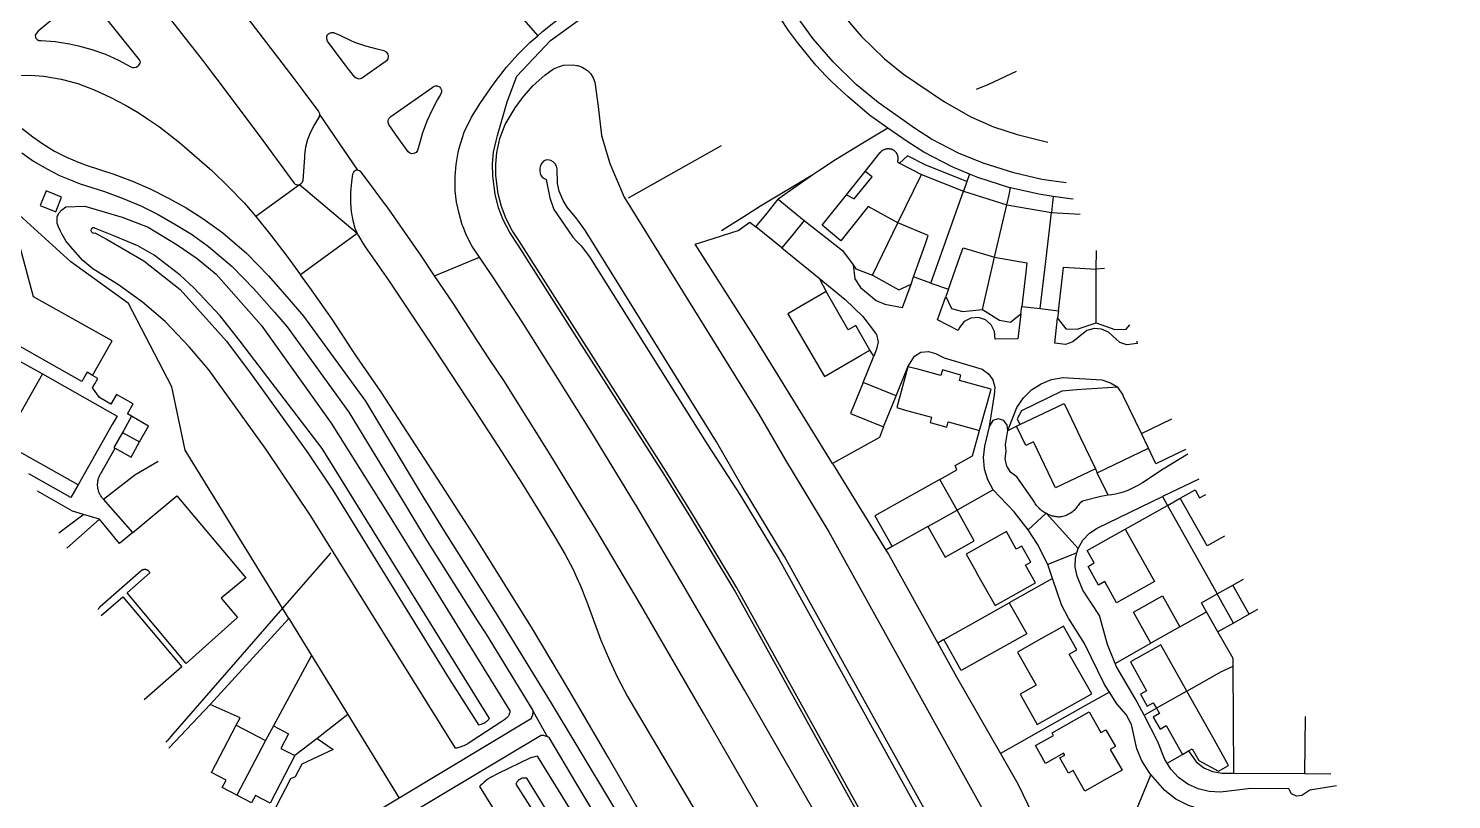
# Model space of a CAD drawing. Header units: millimetres. Extents: x 111502 to 977541, y 8702 to 1044108.
# Drawn here: x 975631.6 to 975856.3, y 474572.1 to 474693.9 of the extents above; entities that cross this region are included whole.
import ezdxf

# ---------------------------------------------------------------- set-up
doc = ezdxf.new("R2010")
doc.units = ezdxf.units.MM
doc.header["$LTSCALE"] = 0.25
doc.layers.add('X HVSS Site Background', color=8, linetype='Continuous')

# ---------------------------------------------------------------- blocks, each defined once
blk = doc.blocks.new('OS MAP')
at = {"layer": 'X HVSS Site Background'}
for points in [[(489429.9, 239258.48), (489430.25, 239258.49), (489430.56, 239258.36), (489430.71, 239258.22), (489436.58, 239251.18), (489443.53, 239242.57), (489446.63, 239238.62), (489448.57, 239236.15), (489455.3, 239227.36), (489456.71, 239225.48), (489459.23, 239222.19), (489459.37, 239221.84), (489459.38, 239221.7)], [(489605.92, 239000), (489524.83, 239146.67), (489517.97, 239158.04), (489513.72, 239164.94), (489500, 239186.48), (489490.7, 239201.08), (489489.4, 239203.06), (489488.36, 239205.07), (489487.64, 239206.94), (489487.07, 239209.1), (489486.7, 239211.98), (489486.68, 239213.9), (489486.84, 239215.74), (489487.23, 239217.54), (489487.47, 239218.37), (489488.99, 239223.7), (489490.53, 239227.73), (489495.85, 239233.4), (489502.11, 239237.9), (489509.53, 239242.54), (489518.44, 239246.32), (489526.33, 239248.03)], [(489493.81, 239234.14), (489494.57, 239234.81), (489496.36, 239236.23), (489500, 239239.04), (489502.57, 239241.06), (489502.83, 239241.25), (489507.23, 239243.83), (489511.53, 239245.96), (489517.17, 239248.02), (489519.66, 239248.77)], [(489549.09, 239219.56), (489546.18, 239221.61), (489544.67, 239222.93), (489542.84, 239224.47), (489541.07, 239226.08), (489540, 239227.14), (489539.37, 239227.76), (489537.74, 239229.51), (489534.81, 239233.04), (489533.4, 239234.97), (489532.06, 239236.95), (489530.81, 239238.99), (489528.68, 239242.93), (489526.33, 239248.03)], [(489428, 239246.91), (489428.13, 239246.4), (489428.86, 239245.39), (489430.8, 239243.01), (489431.38, 239242.32), (489434.08, 239238.93), (489441.03, 239230.05), (489442.47, 239228.17), (489443.66, 239226.61), (489450.43, 239217.59), (489455.3, 239210.89), (489455.52, 239210.69), (489455.86, 239210.58), (489456.21, 239210.61)], [(489536.38, 239246.1), (489539.33, 239241.12), (489541.77, 239237.7), (489544.89, 239234.06), (489548.55, 239230.51), (489551.56, 239228.04), (489558.03, 239223.67), (489562.2, 239221.31), (489565.77, 239219.73), (489569.48, 239218.54), (489574.33, 239217.33)], [(489577.22, 239210.9), (489573.37, 239211.45), (489568.98, 239212.46), (489564.12, 239214), (489560.24, 239215.61), (489555.98, 239217.81), (489553.45, 239219.42), (489547.56, 239223.57), (489544.1, 239226.44), (489540.47, 239230.02), (489537.31, 239233.63), (489534.68, 239237.28), (489531.87, 239241.89), (489531.15, 239243.31)], [(489421.7, 239240.5), (489414.95, 239234.85), (489414.55, 239234.35), (489414.5, 239234.2), (489414.55, 239233.9), (489414.6, 239233.75), (489414.8, 239233.55), (489415.05, 239233.4), (489415.45, 239233.4), (489417.65, 239233.2), (489419.9, 239232.85), (489421.3, 239232.55), (489423.45, 239231.95), (489425.6, 239231.2), (489427.65, 239230.25), (489429.6, 239229.2), (489429.85, 239229.1), (489430.05, 239229.1), (489430.4, 239229.15), (489430.7, 239229.35), (489430.85, 239229.5), (489431.05, 239229.8), (489431.1, 239230), (489430.95, 239230.35), (489422.85, 239240.5)], [(489489.32, 239239.3), (489493.81, 239234.14)], [(489461.35, 239232.27), (489460.65, 239233.28), (489460.5, 239233.62), (489460.5, 239233.99), (489460.65, 239234.32), (489460.93, 239234.56), (489461.28, 239234.67), (489461.65, 239234.62), (489461.7, 239234.6), (489462.55, 239234.22), (489464.19, 239233.41), (489464.9, 239233.12), (489466.62, 239232.52), (489468.4, 239232.07), (489468.68, 239232.01), (489469.52, 239231.8), (489469.87, 239231.61), (489470.11, 239231.3), (489470.13, 239231.26), (489470.21, 239230.88), (489470.13, 239230.49), (489469.92, 239230.16), (489469.74, 239230.02), (489465.97, 239227.39), (489465.61, 239227.3), (489465.16, 239227.41), (489464.93, 239227.59), (489463.93, 239228.85), (489461.35, 239232.27)], [(489484.61, 239199.16), (489483.41, 239200.94), (489482.59, 239202.58), (489482.04, 239203.96), (489481.91, 239204.28), (489481.39, 239206.04), (489481.01, 239207.83), (489480.8, 239209.65), (489480.78, 239209.96), (489480.76, 239211.89), (489480.93, 239213.81), (489481.25, 239215.71), (489481.4, 239216.37), (489482.22, 239218.89), (489483.37, 239221.28), (489484.76, 239223.56), (489486.29, 239225.77), (489487.25, 239227.07), (489488.9, 239229.16), (489490.67, 239231.16), (489492.57, 239233.04), (489493.81, 239234.14)], [(489406.4, 239227.2), (489407.1, 239227.35), (489409.3, 239227.7), (489410.57, 239227.79), (489411.5, 239227.85), (489413.7, 239227.9), (489415.85, 239227.75), (489418.6, 239227.3), (489421.2, 239226.6), (489423.8, 239225.6), (489426.3, 239224.45), (489428.75, 239223.15), (489430.75, 239222), (489432.21, 239221.02), (489434.1, 239219.75), (489437.25, 239217.25), (489439.65, 239215.2), (489442.35, 239212.85), (489444.95, 239210.35), (489447.45, 239207.75), (489447.85, 239207.35), (489449.31, 239205.57)], [(489585.75, 239037.65), (489525.25, 239146.95), (489518.4, 239158.3), (489514.15, 239165.2), (489500, 239187.41), (489490.93, 239201.65), (489489.79, 239203.38), (489488.84, 239205.22), (489488.1, 239207.15), (489487.57, 239209.15), (489487.2, 239212.04), (489487.18, 239213.87), (489487.34, 239215.68), (489487.82, 239217.92), (489488.69, 239220.1), (489490.25, 239222.76), (489491.55, 239224.55), (489493.08, 239226.25), (489494.94, 239227.89), (489496.3, 239228.89), (489497.08, 239229.24), (489497.89, 239229.48), (489499.42, 239229.55), (489500, 239229.44), (489500.14, 239229.41), (489500.83, 239229.17), (489501.67, 239228.64), (489502.17, 239228.11), (489502.56, 239227.49), (489502.83, 239226.78), (489503.34, 239222.96), (489503.87, 239218.38), (489505.2, 239213.95), (489507.48, 239208.64), (489528.7, 239174.35), (489532.95, 239167.1), (489539.75, 239155.8), (489626.05, 239000)], [(489569.34, 239228.47), (489564.95, 239226.45), (489563.03, 239225.67)], [(489412.45, 239219.5), (489414.1, 239218.15), (489415.7, 239217.05), (489417.55, 239215.9), (489419.45, 239214.95), (489421.4, 239214.1), (489422.55, 239213.7), (489426.9, 239212.25), (489429.85, 239211.15), (489432.75, 239209.9), (489435.55, 239208.5), (489438.3, 239206.95), (489440.95, 239205.25), (489443.55, 239203.45), (489444.1, 239203), (489447.85, 239199.8), (489451.3, 239196.2), (489454.6, 239192.5), (489456.85, 239189.85), (489466.6, 239176.4), (489475.25, 239162.05), (489478.9, 239156.15), (489486.9, 239143.45), (489488.25, 239141.25), (489495.95, 239128.75), (489500, 239122), (489505.95, 239112.1)], [(489477.11, 239225.93), (489477.35, 239226.12), (489477.65, 239226.22), (489477.96, 239226.21), (489478.29, 239226.06), (489478.49, 239225.83), (489478.6, 239225.54), (489478.61, 239225.23), (489478.46, 239224.86), (489478.01, 239224.08), (489477.02, 239222.22), (489476.36, 239220.76), (489475.63, 239218.78), (489475.18, 239217.27), (489474.83, 239215.99), (489474.6, 239215.69), (489474.27, 239215.52), (489473.89, 239215.5), (489473.55, 239215.63), (489473.37, 239215.78), (489471.36, 239218.59), (489470.31, 239220.1), (489470.19, 239220.48), (489470.21, 239220.78), (489470.37, 239221.14), (489470.61, 239221.37), (489477.11, 239225.93)], [(489459.38, 239221.7), (489459.3, 239221.33), (489459.2, 239221.17), (489458.59, 239220.12), (489457.97, 239219.03), (489457.5, 239217.86), (489457.47, 239217.77), (489457.17, 239216.55), (489457.02, 239215.31), (489457, 239214.88), (489456.75, 239211.28), (489456.63, 239210.95), (489456.37, 239210.69), (489456.21, 239210.61)], [(489459.38, 239221.7), (489465.34, 239212.89)], [(489412.35, 239215.65), (489414.2, 239214.35), (489416.3, 239213.1), (489418.3, 239212.05), (489420.4, 239211.2), (489421.6, 239210.75), (489425.45, 239209.55), (489428.35, 239208.45), (489431.15, 239207.25), (489433.9, 239205.9), (489436.55, 239204.4), (489439.15, 239202.8), (489441.65, 239201), (489441.85, 239200.85), (489445.6, 239197.7), (489449, 239194.15), (489452.25, 239190.5), (489454.25, 239188.15), (489464, 239174.7), (489472.65, 239160.4), (489476.25, 239154.5), (489484.25, 239141.8), (489485.65, 239139.65), (489493.03, 239127.59), (489493.04, 239127.5)], [(489549.09, 239219.56), (489545.14, 239217.17)], [(489561.99, 239212.28), (489559.23, 239213.43), (489554.78, 239215.73), (489552.11, 239217.43), (489549.09, 239219.56)], [(489508.13, 239208.55), (489522.8, 239216.8)], [(489545.14, 239217.17), (489540.8, 239214.55), (489538.2, 239212.79), (489537.25, 239212.15)], [(489545.5, 239212.7), (489547.87, 239215.67), (489547.91, 239215.72), (489547.95, 239215.77), (489547.99, 239215.82), (489548.04, 239215.87), (489548.09, 239215.91), (489548.14, 239215.95), (489548.19, 239215.99), (489548.24, 239216.03), (489548.3, 239216.07), (489548.35, 239216.1), (489548.41, 239216.13), (489548.47, 239216.16), (489548.53, 239216.18), (489548.59, 239216.21), (489548.65, 239216.23), (489548.72, 239216.25), (489548.78, 239216.26), (489548.84, 239216.28), (489548.91, 239216.29), (489548.97, 239216.3), (489549.04, 239216.31), (489549.1, 239216.31), (489549.17, 239216.31), (489549.23, 239216.31), (489549.3, 239216.31), (489549.36, 239216.3), (489549.43, 239216.29), (489549.49, 239216.28), (489549.56, 239216.26), (489549.62, 239216.25), (489549.68, 239216.23), (489549.74, 239216.2), (489549.8, 239216.18), (489549.86, 239216.15), (489549.92, 239216.12), (489549.98, 239216.08), (489550.03, 239216.04), (489550.09, 239216), (489550.14, 239215.96), (489550.18, 239215.92), (489550.23, 239215.87), (489550.28, 239215.82), (489550.32, 239215.77), (489550.36, 239215.72), (489550.39, 239215.67), (489550.43, 239215.61), (489550.46, 239215.56), (489550.49, 239215.5), (489550.52, 239215.44), (489550.55, 239215.38), (489550.57, 239215.32), (489550.6, 239215.26), (489550.61, 239215.2), (489550.63, 239215.13), (489550.65, 239215.07), (489550.66, 239215), (489550.67, 239214.94), (489550.67, 239214.87), (489550.68, 239214.81), (489550.68, 239214.74), (489550.68, 239214.68), (489550.67, 239214.61), (489550.66, 239214.55), (489550.65, 239214.48), (489550.64, 239214.42), (489550.62, 239214.36), (489550.61, 239214.29), (489550.58, 239214.22), (489550.94, 239214.03)], [(489453.54, 239143.71), (489438.18, 239168.71), (489436.05, 239178.67), (489429.21, 239191.83), (489420.09, 239198.43), (489410.86, 239206.83), (489400.61, 239210.8), (489395.15, 239212.9), (489394.89, 239215.5)], [(489500, 239201.65), (489500.67, 239200.96), (489502.01, 239199.21), (489520.65, 239169.5), (489525.7, 239161.7), (489531.9, 239151.4), (489615.7, 239000)], [(489616.9, 239000), (489532.75, 239151.9), (489526.1, 239162.95), (489522.05, 239170), (489501.33, 239203.31), (489500.16, 239205.01), (489500, 239205.21), (489498.47, 239207.07), (489497.82, 239208.12), (489497.21, 239209.6), (489496.93, 239210.8), (489496.88, 239213.13), (489496.78, 239213.55), (489496.56, 239213.92), (489496.25, 239214.23), (489495.87, 239214.44), (489495.43, 239214.54), (489495.03, 239214.49), (489494.7, 239214.3), (489494.44, 239214), (489494.26, 239213.63), (489494.16, 239213.21), (489494.14, 239212.78), (489494.2, 239212.36), (489494.35, 239211.99), (489494.6, 239211.69), (489495.14, 239211.45), (489495.71, 239208.53), (489496.37, 239206.71), (489497.99, 239204.3), (489499.33, 239202.34), (489500, 239201.65)], [(489560.77, 239211.42), (489555.09, 239213.67), (489552.21, 239215.18), (489550.94, 239214.03)], [(489550.94, 239214.03), (489554.39, 239212.23)], [(489465.34, 239212.89), (489465.05, 239212.84), (489464.77, 239212.65), (489464.6, 239212.35), (489464.58, 239212.25), (489464.39, 239211.04), (489464.25, 239209.39), (489464.26, 239207.72), (489464.38, 239206.31), (489464.6, 239204.98), (489464.96, 239203.76), (489465.33, 239202.91)], [(489477.53, 239196.24), (489475.35, 239199.48), (489470.02, 239207.11), (489469.64, 239207.65), (489467.39, 239210.65), (489465.93, 239212.58), (489465.67, 239212.8), (489465.34, 239212.89)], [(489537.25, 239212.15), (489529, 239207.2), (489526.33, 239205.51), (489522.84, 239203.31)], [(489537.25, 239212.15), (489531.79, 239208.3)], [(489542.57, 239209.03), (489545.5, 239212.7)], [(489542.57, 239209.03), (489543.78, 239208.37), (489546.59, 239211.83), (489545.5, 239212.7)], [(489550.68, 239204.58), (489554.39, 239212.23)], [(489554.39, 239212.23), (489561.04, 239209.59)], [(489561.99, 239212.28), (489561.57, 239211.1)], [(489568.47, 239210.11), (489568.35, 239210.14), (489563.3, 239211.74), (489561.99, 239212.28)], [(489416.2, 239209.65), (489415.25, 239207.35), (489417.75, 239206.35), (489418.65, 239208.65), (489416.2, 239209.65)], [(489456.21, 239210.61), (489449.31, 239205.57)], [(489465.33, 239202.91), (489456.21, 239210.61)], [(489555.89, 239195.07), (489558.15, 239201.45), (489561.04, 239209.59)], [(489561.57, 239211.1), (489560.77, 239211.42)], [(489561.57, 239211.1), (489561.04, 239209.59)], [(489561.04, 239209.59), (489567.85, 239207.45)], [(489567.85, 239207.45), (489568.21, 239209.01), (489568.47, 239210.11)], [(489575.2, 239208.76), (489572.93, 239209.09), (489568.47, 239210.11)], [(489418.65, 239206.61), (489419.3, 239207.11), (489422.32, 239207.2), (489428.19, 239205.5), (489432.3, 239203.91), (489436.91, 239201.11), (489440.05, 239198.93), (489443.07, 239196.49), (489450.18, 239188.43), (489461.18, 239172.94), (489470.09, 239158.8), (489476.96, 239147.74), (489489.41, 239127.5), (489489.4, 239127.36), (489489.39, 239127.28), (489489.36, 239127.14), (489489.32, 239127), (489489.29, 239126.94), (489489.23, 239126.8), (489489.2, 239126.74), (489489.13, 239126.63), (489489.04, 239126.51), (489488.92, 239126.39), (489488.8, 239126.29), (489488.67, 239126.19), (489488.41, 239126.02), (489488.28, 239125.93), (489488.14, 239125.85), (489483.29, 239122.69), (489482.77, 239122.32), (489482.56, 239122.21), (489482.36, 239122.1), (489482.15, 239122), (489481.94, 239121.92), (489481.72, 239121.84), (489481.5, 239121.77), (489481.06, 239121.65), (489480.83, 239121.61), (489457.92, 239158.35), (489450.97, 239168.78), (489441.88, 239181.36), (489438.86, 239184.94), (489434.99, 239188.99), (489431.44, 239192.04), (489427.66, 239194.8), (489423.58, 239197.31), (489422, 239198.66), (489420.04, 239200.83), (489419.34, 239201.74), (489418.68, 239202.84), (489418.41, 239203.38), (489418.16, 239203.93), (489417.97, 239204.49), (489417.97, 239205.51), (489418.24, 239206.1), (489418.65, 239206.61)], [(489528.25, 239203.95), (489530.02, 239206.12), (489531.79, 239208.3)], [(489531.79, 239208.3), (489535.88, 239204.98)], [(489550.68, 239204.58), (489547.49, 239206.31), (489545.96, 239207.16), (489541.65, 239201.77), (489538.71, 239204.2), (489542.57, 239209.03)], [(489565.93, 239199.17), (489567.85, 239207.45)], [(489567.85, 239207.45), (489574.9, 239206.22)], [(489575.2, 239208.76), (489575.09, 239207.81), (489574.9, 239206.22)], [(489578.36, 239208.35), (489577.88, 239208.38), (489575.2, 239208.76)], [(489449.31, 239205.57), (489451.7, 239202.65), (489454.25, 239199.25), (489456.36, 239196.4)], [(489535.88, 239204.98), (489534.11, 239202.8), (489532.34, 239200.62)], [(489535.88, 239204.98), (489541.93, 239200.21), (489543.59, 239197.97)], [(489573.12, 239191.05), (489574.05, 239198.97), (489574.9, 239206.22)], [(489574.9, 239206.22), (489579.44, 239205.95)], [(489423.55, 239180.49), (489426.64, 239185.95), (489414.24, 239192.9), (489412.33, 239199.96), (489411.49, 239203.03), (489409.54, 239202.5), (489404.63, 239201.17)], [(489423.3, 239203.57), (489423.27, 239203.37), (489423.35, 239203.18), (489423.5, 239203.04), (489423.7, 239202.97), (489423.9, 239203.01), (489425.85, 239201.98), (489431.61, 239198.58), (489437.36, 239194.08), (489444.69, 239185.88), (489448.72, 239180.46), (489457.54, 239168.25), (489461.46, 239162.38), (489479.82, 239132.58), (489484.44, 239125.3), (489484.66, 239125.34), (489484.88, 239125.4), (489485.06, 239125.46), (489485.16, 239125.5), (489485.26, 239125.55), (489485.35, 239125.6), (489485.45, 239125.65), (489485.54, 239125.7), (489485.63, 239125.76), (489485.79, 239125.89), (489485.95, 239126.03), (489486.03, 239126.11), (489486.1, 239126.19), (489486.21, 239126.33), (489459.79, 239168.94), (489449.85, 239181.96), (489446.77, 239185.94), (489443.66, 239189.88), (489439.53, 239194.33), (489437.36, 239196.33), (489433.28, 239199.48), (489430.71, 239200.93), (489426.9, 239202.55), (489423.98, 239203.69), (489423.8, 239203.79), (489423.59, 239203.78), (489423.3, 239203.57)], [(489465.33, 239202.91), (489456.36, 239196.4)], [(489465.33, 239202.91), (489465.5, 239202.53), (489466.18, 239201.37), (489466.59, 239200.79), (489470.25, 239195.51), (489477.64, 239184.48), (489483.88, 239174.94), (489487.6, 239169.23), (489491.31, 239163.5), (489494.9, 239157.7), (489496.71, 239154.63), (489498.13, 239152.2), (489499.41, 239149.83), (489500, 239148.54), (489500.58, 239147.27), (489501.57, 239144.75), (489503.8, 239138.69), (489505.12, 239135.53), (489506.4, 239132.81), (489508, 239129.78), (489509.02, 239128), (489521.92, 239106.25)], [(489540.37, 239166.56), (489528.26, 239186.2), (489518.68, 239201.21), (489520.36, 239201.75), (489525.44, 239203.39), (489527.32, 239204.71), (489528.25, 239203.95)], [(489532.34, 239200.62), (489528.25, 239203.95)], [(489546.65, 239196.31), (489550.68, 239204.58)], [(489553.14, 239196.04), (489554.96, 239201.18), (489555.45, 239202.58), (489550.68, 239204.58)], [(489532.34, 239200.62), (489538.22, 239195.84)], [(489558.64, 239194.09), (489560.46, 239199.23), (489560.96, 239200.63), (489565.93, 239199.17)], [(489477.53, 239196.24), (489484.61, 239199.16)], [(489629.73, 238949.85), (489629.59, 238950.11), (489618.49, 238964.75), (489607.23, 238985.58), (489599.52, 239000), (489598.09, 239002.67), (489582.83, 239030.63), (489569.99, 239053.95), (489559.12, 239073.44), (489544.29, 239099.65), (489538.28, 239110.19), (489526.43, 239130.8), (489516.37, 239148.12), (489509.31, 239160.04), (489509.26, 239160.13), (489502.04, 239171.95), (489500, 239175.21), (489494.69, 239183.69), (489491.34, 239188.94), (489486.82, 239195.88), (489484.61, 239199.16)], [(489564.02, 239190.91), (489565.93, 239199.17)], [(489565.93, 239199.17), (489571.02, 239198.28), (489570.85, 239196.81), (489570.22, 239191.4)], [(489581.99, 239197.29), (489582.01, 239200.21)], [(489511.05, 239109.6), (489504.95, 239120.2), (489500, 239128.7), (489498.9, 239130.6), (489493, 239140.45), (489484.25, 239154.45), (489478.05, 239164.1), (489469.05, 239177.95), (489465.25, 239183.45), (489464.65, 239184.35), (489461.35, 239189.4), (489457.85, 239194.4), (489456.36, 239196.4)], [(489638.07, 238910.47), (489627.38, 238931.14), (489611.65, 238961.37), (489600.7, 238982.09), (489591.59, 238999.12), (489591.11, 239000), (489576.35, 239027.06), (489563.52, 239050.34), (489552.69, 239069.79), (489537.86, 239095.99), (489531.86, 239106.5), (489519.99, 239127.16), (489516.95, 239132.4), (489510.01, 239144.33), (489502.98, 239156.21), (489500, 239161.1), (489495.79, 239168), (489488.46, 239179.7), (489486.25, 239182.95), (489484.47, 239185.71), (489481.32, 239190.58), (489480.55, 239191.75), (489477.53, 239196.24)], [(489543.59, 239197.97), (489544.05, 239197.34), (489546.65, 239196.31)], [(489543.59, 239197.97), (489543.85, 239195.74), (489544.75, 239194.39), (489547.25, 239192.3), (489548.63, 239191.72), (489551.42, 239191.2)], [(489546.65, 239196.31), (489550.83, 239193.99), (489552.74, 239194.91)], [(489552.74, 239194.91), (489553.14, 239196.04)], [(489555.89, 239195.07), (489553.14, 239196.04)], [(489576.02, 239190.71), (489576.65, 239196.13), (489576.82, 239197.6), (489581.99, 239197.29)], [(489581.96, 239188.8), (489581.99, 239197.29)], [(489583.29, 239197.35), (489581.99, 239197.29)], [(489539.34, 239193.74), (489533.31, 239190.24), (489539.07, 239180.33), (489544.88, 239183.7), (489546.26, 239184.5)], [(489538.22, 239195.84), (489538.39, 239195.52), (489539.34, 239193.74)], [(489538.22, 239195.84), (489542.35, 239192.49), (489545.15, 239189.81), (489547.27, 239186.96), (489547.53, 239185.8), (489547.31, 239184.63), (489546.85, 239183.52)], [(489546.26, 239184.5), (489544.01, 239188.38), (489542.84, 239187.71), (489539.34, 239193.74)], [(489551.42, 239191.2), (489552.74, 239194.91)], [(489555.89, 239195.07), (489558.64, 239194.09)], [(489558.64, 239194.09), (489558.24, 239192.96)], [(489556.92, 239189.25), (489558.24, 239192.96)], [(489558.24, 239192.96), (489559.15, 239191.04), (489560.88, 239190.57), (489564.02, 239190.91)], [(489570.08, 239190.21), (489570.22, 239191.4)], [(489570.22, 239191.4), (489573.12, 239191.05)], [(489569.62, 239186.29), (489566, 239186.24), (489565.94, 239187.43), (489565.41, 239188.5), (489564.51, 239189.29), (489563.38, 239189.65), (489562.19, 239189.55), (489561.14, 239189), (489560.38, 239188.08), (489560.18, 239187.59), (489556.92, 239189.25)], [(489564.02, 239190.91), (489566.69, 239189.22), (489568.45, 239188.88), (489570.08, 239190.21)], [(489570.08, 239190.21), (489569.62, 239186.29)], [(489573.12, 239191.05), (489576.02, 239190.71)], [(489575.42, 239185.61), (489575.88, 239189.52)], [(489576.02, 239190.71), (489575.88, 239189.52)], [(489575.88, 239189.52), (489577.19, 239187.85), (489578.98, 239187.78), (489581.95, 239188.8), (489581.96, 239188.8)], [(489588.45, 239185.54), (489586.82, 239185.34), (489585.68, 239185.71), (489583.92, 239187.31), (489582.82, 239187.8), (489581.63, 239187.9), (489580.48, 239187.61), (489578.26, 239185.8), (489577.14, 239185.4), (489575.42, 239185.61)], [(489581.96, 239188.8), (489584.94, 239187.75), (489586.7, 239187.8), (489587.26, 239188.49)], [(489423.55, 239180.49), (489422.68, 239180.99), (489421.87, 239179.55), (489411.66, 239185.32), (489410.62, 239185.91)], [(489588.41, 239185.92), (489588.45, 239185.54)], [(489409.61, 239184.13), (489415.62, 239180.73)], [(489545.19, 239179.38), (489546.85, 239183.52)], [(489546.85, 239183.52), (489546.26, 239184.5)], [(489552.26, 239181.87), (489553.27, 239183.54), (489554.3, 239184.14), (489555.48, 239184.28), (489556.63, 239183.96), (489557.96, 239183.27), (489563.99, 239181.46), (489564.95, 239180.76), (489565.64, 239179.78), (489565.96, 239178.63), (489565.89, 239177.44), (489565.06, 239172.45)], [(489415.62, 239180.73), (489409.47, 239169.85)], [(489415.62, 239180.73), (489427.4, 239174.07), (489426.65, 239172.74), (489421.25, 239163.19)], [(489429.7, 239174.05), (489429.04, 239174.44), (489429.94, 239175.98), (489427.32, 239177.46), (489426.43, 239175.94), (489426.42, 239175.93), (489425.8, 239176.3), (489424.61, 239177.01), (489423.55, 239178.54), (489423.9, 239179.17), (489424.38, 239180.03), (489423.55, 239180.49)], [(489550.39, 239177.28), (489552.26, 239181.87)], [(489552.26, 239181.87), (489550.48, 239175.4), (489552.05, 239174.97), (489555.98, 239173.89), (489555.75, 239173.05), (489558.4, 239172.33), (489558.63, 239173.16), (489562.23, 239172.17), (489563.56, 239171.8)], [(489563.56, 239171.8), (489564.75, 239176.08), (489565.37, 239178.3), (489564.02, 239178.67), (489560.39, 239179.67), (489560.63, 239180.55), (489557.71, 239181.35), (489557.47, 239180.47), (489553.84, 239181.47), (489552.26, 239181.87)], [(489568, 239171.8), (489569.47, 239175.45), (489570.47, 239176.94), (489571.76, 239178.19), (489573.26, 239179.17), (489574.94, 239179.83), (489576.7, 239180.15), (489582.85, 239179.8), (489584.25, 239179.3), (489585.4, 239178.66)], [(489545.19, 239179.38), (489543.21, 239174.49), (489548.42, 239172.38)], [(489550.39, 239177.28), (489545.19, 239179.38)], [(489585.4, 239178.66), (489578.85, 239178.19), (489576.56, 239178.03), (489570.17, 239174.9), (489569.5, 239173.63), (489569.93, 239172.73)], [(489589.1, 239171.3), (489586.29, 239177.16), (489586.16, 239177.5), (489585.4, 239178.66)], [(489548.42, 239172.38), (489550.39, 239177.28)], [(489569.93, 239172.73), (489572.68, 239174.05), (489576.89, 239176.07), (489578.64, 239172.42), (489579.49, 239170.66), (489581.85, 239165.74)], [(489429.7, 239174.05), (489428.41, 239171.76), (489428.26, 239171.5)], [(489430.95, 239169.98), (489432.37, 239172.49), (489429.7, 239174.05)], [(489568, 239171.8), (489567.92, 239172.66), (489567.37, 239173.36), (489566.52, 239173.61), (489565.67, 239173.35), (489565.06, 239172.45)], [(489589.1, 239171.3), (489593.92, 239173.62)], [(489428.26, 239171.5), (489426.92, 239169.12), (489427.09, 239169.02)], [(489428.26, 239171.5), (489430.95, 239169.98)], [(489548.42, 239172.38), (489547.74, 239170.71), (489540.37, 239166.56)], [(489557.27, 239164.08), (489559.98, 239165.57), (489559.72, 239166.29), (489562.43, 239167.78), (489563.56, 239171.8)], [(489565.06, 239172.45), (489564.35, 239169.33), (489564.14, 239167.54), (489564.29, 239165.75), (489564.81, 239164.03), (489565.67, 239162.46), (489565.69, 239162.44)], [(489574.05, 239158.72), (489573.89, 239158.8), (489573.73, 239158.91), (489573.56, 239159.02), (489573.4, 239159.13), (489573.25, 239159.26), (489573.1, 239159.39), (489572.95, 239159.52), (489572.82, 239159.66), (489572.68, 239159.81), (489572.56, 239159.96), (489572.44, 239160.12), (489572.32, 239160.28), (489572.22, 239160.45), (489572.12, 239160.62), (489572.03, 239160.79), (489571.94, 239160.97), (489569.44, 239164.49), (489568.51, 239165.17), (489567.86, 239166.17), (489567.6, 239167.34), (489567.78, 239168.52), (489567.67, 239169.59), (489568, 239171.8)], [(489568, 239171.8), (489569.39, 239172.47)], [(489569.39, 239172.47), (489569.93, 239172.73)], [(489581.85, 239165.74), (489575.57, 239162.72), (489572.07, 239170.02), (489570.85, 239169.44), (489569.39, 239172.47)], [(489590.21, 239168.99), (489589.1, 239171.3)], [(489421.25, 239163.19), (489409.47, 239169.85)], [(489425.24, 239160.96), (489425.01, 239161.23), (489424.93, 239161.34), (489424.85, 239161.46), (489424.78, 239161.58), (489424.71, 239161.71), (489424.65, 239161.84), (489424.59, 239161.97), (489424.54, 239162.1), (489424.5, 239162.23), (489424.46, 239162.37), (489424.42, 239162.5), (489424.39, 239162.64), (489424.37, 239162.78), (489424.35, 239162.92), (489424.34, 239163.11), (489424.34, 239163.25), (489424.34, 239163.39), (489424.35, 239163.53), (489424.36, 239163.67), (489424.38, 239163.81), (489424.41, 239163.95), (489424.44, 239164.09), (489424.48, 239164.23), (489424.52, 239164.36), (489424.57, 239164.49), (489424.62, 239164.62), (489424.68, 239164.75), (489424.75, 239164.88), (489424.83, 239165.02), (489427.09, 239169.02)], [(489427.09, 239169.02), (489429.61, 239167.6), (489430.95, 239169.98)], [(489582.15, 239165.12), (489590.21, 239168.99)], [(489596.08, 239168.8), (489591.39, 239166.55), (489590.21, 239168.99)], [(489425.24, 239160.96), (489430.2, 239164.8), (489433.92, 239166.96)], [(489596.42, 239168.05), (489592.54, 239165.66), (489589.28, 239163.53), (489588.53, 239163.09), (489588.01, 239162.82), (489587.48, 239162.57), (489586.94, 239162.34), (489586.4, 239162.13), (489585.84, 239161.95), (489585.03, 239161.75), (489584.46, 239161.65), (489583.88, 239161.56), (489583.87, 239161.56)], [(489421.25, 239163.19), (489420.13, 239161.21), (489413.46, 239164.97)], [(489540.37, 239166.56), (489548.78, 239152.91)], [(489581.85, 239165.74), (489582.15, 239165.12)], [(489583.87, 239161.56), (489582.15, 239165.12)], [(489422.11, 239158.54), (489420.38, 239159.06), (489414.87, 239162.21)], [(489557.27, 239164.08), (489552.67, 239161.49), (489547.02, 239158.31), (489549.75, 239153.46)], [(489560, 239159.23), (489557.27, 239164.08)], [(489565.69, 239162.44), (489560, 239159.23)], [(489571.25, 239156.13), (489569, 239158.93), (489565.69, 239162.44)], [(489598.18, 239164.11), (489596.95, 239163.54), (489592.44, 239161.36)], [(489595.24, 239161.09), (489597.59, 239162.41), (489598.3, 239161.15), (489599.27, 239161.69)], [(489429.89, 239155.69), (489436.86, 239161.46), (489447.71, 239148.52), (489443.84, 239145.29), (489446.42, 239142.27), (489438.32, 239135.01), (489429, 239146.15), (489432.58, 239149.34), (489432.56, 239149.37), (489432.54, 239149.41), (489432.52, 239149.44), (489432.5, 239149.47), (489432.48, 239149.5), (489432.45, 239149.53), (489432.43, 239149.56), (489432.4, 239149.59), (489432.37, 239149.61), (489432.34, 239149.64), (489432.31, 239149.66), (489432.28, 239149.68), (489432.25, 239149.7), (489432.22, 239149.72), (489432.18, 239149.74), (489432.15, 239149.76), (489432.12, 239149.77), (489432.08, 239149.79), (489432.04, 239149.8), (489432, 239149.81), (489431.97, 239149.82), (489431.93, 239149.83), (489431.89, 239149.83), (489431.85, 239149.83), (489431.81, 239149.84), (489431.78, 239149.84), (489431.74, 239149.83), (489431.7, 239149.83), (489431.66, 239149.83), (489431.62, 239149.82), (489431.59, 239149.81), (489431.55, 239149.8), (489431.51, 239149.79), (489431.48, 239149.78), (489431.44, 239149.77), (489431.41, 239149.75), (489431.37, 239149.73), (489431.34, 239149.72), (489431.31, 239149.7), (489431.27, 239149.68), (489431.24, 239149.65), (489431.21, 239149.63), (489431.16, 239149.58), (489424.75, 239143.94), (489424.72, 239143.92), (489424.69, 239143.89), (489424.66, 239143.87), (489424.63, 239143.84), (489424.6, 239143.81), (489424.57, 239143.78), (489424.55, 239143.75), (489424.52, 239143.72), (489424.5, 239143.69), (489424.48, 239143.65), (489424.46, 239143.62), (489424.44, 239143.58), (489424.42, 239143.55), (489424.41, 239143.51)], [(489429.89, 239155.69), (489425.24, 239160.96)], [(489583.87, 239161.56), (489583.86, 239161.56), (489583.3, 239161.47), (489582.73, 239161.36), (489579.8, 239160.62), (489579.5, 239160.38), (489579.36, 239160.24), (489579.23, 239160.09), (489579.11, 239159.93), (489578.99, 239159.77), (489578.87, 239159.61), (489578.75, 239159.46), (489578.62, 239159.31), (489578.48, 239159.16), (489578.34, 239159.03), (489578.18, 239158.91), (489577.9, 239158.73), (489577.71, 239158.62), (489577.52, 239158.51), (489577.32, 239158.41), (489577.11, 239158.33), (489576.91, 239158.26), (489576.7, 239158.2), (489576.48, 239158.16), (489576.33, 239158.14), (489576.19, 239158.13), (489576.05, 239158.13), (489575.91, 239158.14), (489575.77, 239158.15), (489575.63, 239158.17), (489575.49, 239158.19), (489575.35, 239158.22), (489575.21, 239158.25), (489575.07, 239158.29), (489574.93, 239158.33), (489574.8, 239158.38), (489574.66, 239158.43), (489574.53, 239158.49), (489574.4, 239158.55), (489574.27, 239158.61), (489574.14, 239158.67)], [(489579.13, 239153.17), (489579.87, 239154.47), (489580.89, 239155.56), (489582.15, 239156.38), (489592.44, 239161.36)], [(489586.53, 239156.19), (489593.22, 239159.96)], [(489592.44, 239161.36), (489593.22, 239159.96)], [(489593.22, 239159.96), (489595.24, 239161.09)], [(489593.22, 239159.96), (489601.07, 239145.98)], [(489602.22, 239155.11), (489599.48, 239153.56), (489595.24, 239161.09)], [(489418.22, 239155.64), (489421.8, 239158.3), (489422.11, 239158.54)], [(489419.47, 239153.2), (489424.61, 239157.79)], [(489424.61, 239157.79), (489422.11, 239158.54)], [(489429.89, 239155.69), (489427.81, 239153.97), (489424.61, 239157.79)], [(489555.4, 239156.64), (489560, 239159.23)], [(489555.4, 239156.64), (489558.13, 239151.79), (489562.73, 239154.38), (489560, 239159.23)], [(489574.05, 239158.72), (489571.25, 239156.13)], [(489574.14, 239158.67), (489574.05, 239158.72)], [(489574.14, 239158.67), (489579.13, 239153.17)], [(489555.4, 239156.64), (489549.75, 239153.46)], [(489563.3, 239148.95), (489566, 239144.14), (489572.37, 239147.72), (489570.79, 239150.52), (489571.68, 239151.01), (489570.25, 239153.55), (489569.36, 239153.06), (489567.79, 239155.85), (489561.43, 239152.27), (489562.74, 239149.93), (489563.3, 239148.95)], [(489574.34, 239150.63), (489572.72, 239153.85), (489571.25, 239156.13)], [(489586.53, 239156.19), (489591.16, 239147.96), (489585.19, 239144.6), (489583.31, 239147.94), (489582.33, 239147.39), (489580.68, 239150.32), (489581.66, 239150.87), (489580.56, 239152.83), (489586.53, 239156.19)], [(489549.75, 239153.46), (489548.78, 239152.91)], [(489461.15, 239152.45), (489461.07, 239152.36), (489453.54, 239143.71)], [(489548.78, 239152.91), (489549.18, 239152.27), (489556.96, 239138.23)], [(489578.94, 239152.49), (489574.34, 239150.63)], [(489584.97, 239135.02), (489583.78, 239137.99), (489582.49, 239142.6), (489579.88, 239146.56), (489578.95, 239148.77), (489578.66, 239150.23), (489578.72, 239151.73), (489578.74, 239151.81), (489578.94, 239152.49)], [(489578.94, 239152.49), (489579.13, 239153.17)], [(489575.09, 239148.44), (489574.34, 239150.63)], [(489575.09, 239148.44), (489568.24, 239144.59)], [(489584.05, 239130.47), (489583.27, 239131.69), (489580.15, 239138.17), (489577.6, 239142.14), (489576.51, 239144.28), (489575.09, 239148.44)], [(489601.07, 239145.98), (489603.55, 239147.38)], [(489603.55, 239147.38), (489605.25, 239148.33)], [(489606.14, 239142.78), (489603.55, 239147.38)], [(489424.9, 239142.56), (489428.3, 239145.53), (489437.61, 239134.46), (489431.7, 239129.24)], [(489568.24, 239144.59), (489571, 239139.69), (489566.4, 239137.1), (489560.67, 239133.87), (489557.91, 239138.77)], [(489557.91, 239138.77), (489563.64, 239142), (489568.24, 239144.59)], [(489590.6, 239138.19), (489587.85, 239143.08), (489592.45, 239145.67), (489595.2, 239140.78)], [(489599.41, 239143.14), (489598.59, 239144.59), (489601.07, 239145.98)], [(489603.66, 239141.39), (489601.07, 239145.98)], [(489453.54, 239143.71), (489435.85, 239123.4), (489435.7, 239123.2), (489435.3, 239122.8), (489435.1, 239122.58)], [(489442.13, 239128.51), (489454.54, 239142.08)], [(489454.54, 239142.08), (489453.54, 239143.71)], [(489454.54, 239142.08), (489458.1, 239136.28)], [(489595.2, 239140.78), (489599.41, 239143.14)], [(489601.18, 239139.99), (489599.41, 239143.14)], [(489606.14, 239142.78), (489603.66, 239141.39)], [(489607.42, 239143.5), (489606.14, 239142.78)], [(489575.19, 239126.8), (489581.26, 239130.22), (489577.72, 239136.49), (489578.9, 239137.15), (489576.81, 239140.87), (489575.42, 239140.09), (489573.72, 239139.13), (489569.56, 239136.79), (489572.5, 239131.57), (489569.96, 239130.13), (489572.64, 239125.36), (489575.19, 239126.8)], [(489595.2, 239140.78), (489590.6, 239138.19)], [(489603.66, 239141.39), (489601.18, 239139.99)], [(489603.59, 239134.59), (489603.58, 239135.8), (489601.18, 239139.99)], [(489557.91, 239138.77), (489556.96, 239138.23)], [(489556.96, 239138.23), (489559.92, 239132.89), (489566.85, 239120.79)], [(489584.97, 239135.02), (489590.6, 239138.19)], [(489596.28, 239130.64), (489592.16, 239137.95), (489587.37, 239135.25), (489589.93, 239130.7), (489588.95, 239130.15), (489590.01, 239128.26), (489590.99, 239128.81), (489591.48, 239127.94)], [(489458.1, 239136.28), (489452.08, 239125.14)], [(489458.1, 239136.28), (489463.86, 239126.92)], [(489588.13, 239129.46), (489585.14, 239134.59), (489584.97, 239135.02)], [(489596.28, 239130.64), (489601.74, 239133.72), (489603.59, 239134.59)], [(489603.72, 239117.69), (489603.59, 239134.59)], [(489442.13, 239128.51), (489435.6, 239121.6)], [(489446.23, 239125.28), (489446.83, 239126.43), (489442.13, 239128.51)], [(489584.05, 239130.47), (489580.3, 239128.36)], [(489590.62, 239117.46), (489590.37, 239117.75), (489589.18, 239119.6), (489588.38, 239121.54), (489587.53, 239125.34), (489586.72, 239126.94), (489585.25, 239128.61), (489584.05, 239130.47)], [(489589.53, 239126.84), (489588.46, 239128.89), (489588.13, 239129.46)], [(489596.28, 239130.64), (489591.48, 239127.94)], [(489596.56, 239121.19), (489597.14, 239121.52), (489598.18, 239119.67), (489601.3, 239118.02), (489602.88, 239118.9), (489601.43, 239121.49), (489600.39, 239123.34), (489596.28, 239130.64)], [(489463.86, 239126.92), (489458.99, 239123.17)], [(489463.86, 239126.92), (489471.96, 239113.75)], [(489493.04, 239127.5), (489493.04, 239127.25), (489493.03, 239127.16), (489493.01, 239127), (489492.99, 239126.91), (489492.97, 239126.83), (489492.95, 239126.74), (489492.89, 239126.58), (489492.85, 239126.51), (489492.81, 239126.43), (489492.69, 239126.22), (489471.96, 239113.75)], [(489493.04, 239127.5), (489495.29, 239123.49)], [(489580.3, 239128.36), (489566.85, 239120.79)], [(489575.23, 239123.65), (489575, 239124.06), (489580.87, 239127.36), (489582.72, 239124.08), (489583.51, 239124.53), (489585, 239121.89), (489584.2, 239121.44), (489586.05, 239118.16), (489583.21, 239116.56), (489581.01, 239115.32), (489580.18, 239114.85), (489578.34, 239118.11), (489577.59, 239117.69), (489576.24, 239120.08), (489577, 239120.5), (489576.82, 239120.82), (489573.97, 239119.22), (489572.38, 239122.05), (489575.23, 239123.65)], [(489589.53, 239126.84), (489591.48, 239127.94)], [(489593.15, 239119.26), (489592.79, 239119.83), (489591.72, 239122.62), (489589.53, 239126.84)], [(489591.48, 239127.94), (489591.97, 239127.08), (489590.99, 239126.53), (489592.05, 239124.63), (489593.03, 239125.19), (489595.59, 239120.64)], [(489614.92, 239117.62), (489614.99, 239126.61)], [(489446.32, 239114.22), (489444.01, 239115.43), (489444.61, 239116.58), (489442.31, 239117.79), (489446.23, 239125.28)], [(489446.23, 239125.28), (489450.84, 239122.86)], [(489452.08, 239125.14), (489450.84, 239122.86)], [(489452.08, 239125.14), (489454.47, 239123.89), (489453.27, 239121.59), (489454.41, 239121), (489455.46, 239120.45)], [(489458.99, 239123.17), (489461.54, 239121.39), (489456.57, 239119.12), (489455.51, 239117.1), (489454.79, 239116.8), (489449.37, 239106.31), (489444.45, 239104.26)], [(489450.84, 239122.86), (489446.32, 239114.22)], [(489458.99, 239123.17), (489455.46, 239120.45)], [(489473.07, 239110.92), (489494.23, 239123.64), (489494.33, 239123.66), (489494.47, 239123.67), (489494.55, 239123.67), (489494.7, 239123.66), (489494.84, 239123.64), (489495.01, 239123.6), (489495.08, 239123.58), (489495.29, 239123.49)], [(489504.65, 239108.15), (489500, 239115.95), (489495.6, 239123.3), (489495.42, 239123.42), (489495.35, 239123.46), (489495.29, 239123.49)], [(489455.46, 239120.45), (489451.55, 239112.96), (489449.25, 239114.16), (489448.64, 239113.01), (489446.32, 239114.22)], [(489500, 239110.3), (489493.8, 239120.37), (489493.49, 239120.3), (489493.17, 239120.23), (489492.86, 239120.14), (489492.55, 239120.04), (489487.59, 239117.6), (489486.38, 239116.99), (489485.75, 239116.58), (489485.31, 239116.23), (489485.07, 239116.01), (489484.83, 239115.78), (489484.61, 239115.55), (489491, 239105.3)], [(489566.85, 239120.79), (489569.61, 239115.97), (489574.21, 239106.43), (489575.23, 239104.59)], [(489593.15, 239119.26), (489595.59, 239120.64)], [(489595.59, 239120.64), (489596.56, 239121.19)], [(489596.56, 239121.19), (489597.76, 239119.45), (489598.94, 239118.52), (489600.31, 239117.92), (489601.87, 239117.7), (489603.72, 239117.69)], [(489590.62, 239117.46), (489588.4, 239112.08)], [(489601.36, 239111.73), (489600.62, 239111.7), (489598.54, 239111.96), (489596.53, 239112.57), (489594.56, 239113.58), (489592.82, 239114.92), (489590.62, 239117.46)], [(489619.89, 239115.68), (489615.68, 239114.99), (489614.46, 239114.15), (489613.58, 239114.03), (489612.79, 239114.44), (489612.37, 239115.22), (489606.39, 239115.25), (489601.61, 239114.7), (489599.82, 239114.78), (489598.07, 239115.2), (489596.44, 239115.95), (489594.98, 239117), (489593.75, 239118.31), (489593.15, 239119.26)], [(489603.72, 239117.69), (489614.92, 239117.62)], [(489614.92, 239117.62), (489619.03, 239117.59)], [(489497.85, 239107.55), (489492.07, 239116.88), (489491.99, 239116.89), (489491.87, 239116.91), (489491.62, 239116.91), (489491.38, 239116.87), (489491.14, 239116.79), (489491.09, 239116.76), (489491.03, 239116.73), (489490.98, 239116.7), (489490.93, 239116.66), (489490.88, 239116.63), (489490.73, 239116.51), (489490.69, 239116.46), (489490.65, 239116.42), (489490.53, 239116.27), (489490.47, 239116.17), (489490.44, 239116.11), (489490.41, 239116.06), (489490.37, 239115.94), (489496.35, 239106.5)], [(489471.96, 239113.75), (489458.19, 239105.47), (489453.02, 239101.42), (489451.07, 239100.09), (489449.8, 239099.31), (489448.48, 239098.58), (489447.58, 239098.13)]]:
    blk.add_lwpolyline(points, dxfattribs=at)

msp = doc.modelspace()

# ---------------------------------------------------------------- block references
at = {"lineweight": 0}
msp.add_blockref('OS MAP', (486218.2, 235458.61), dxfattribs=at)

doc.saveas('drawing.dxf')
